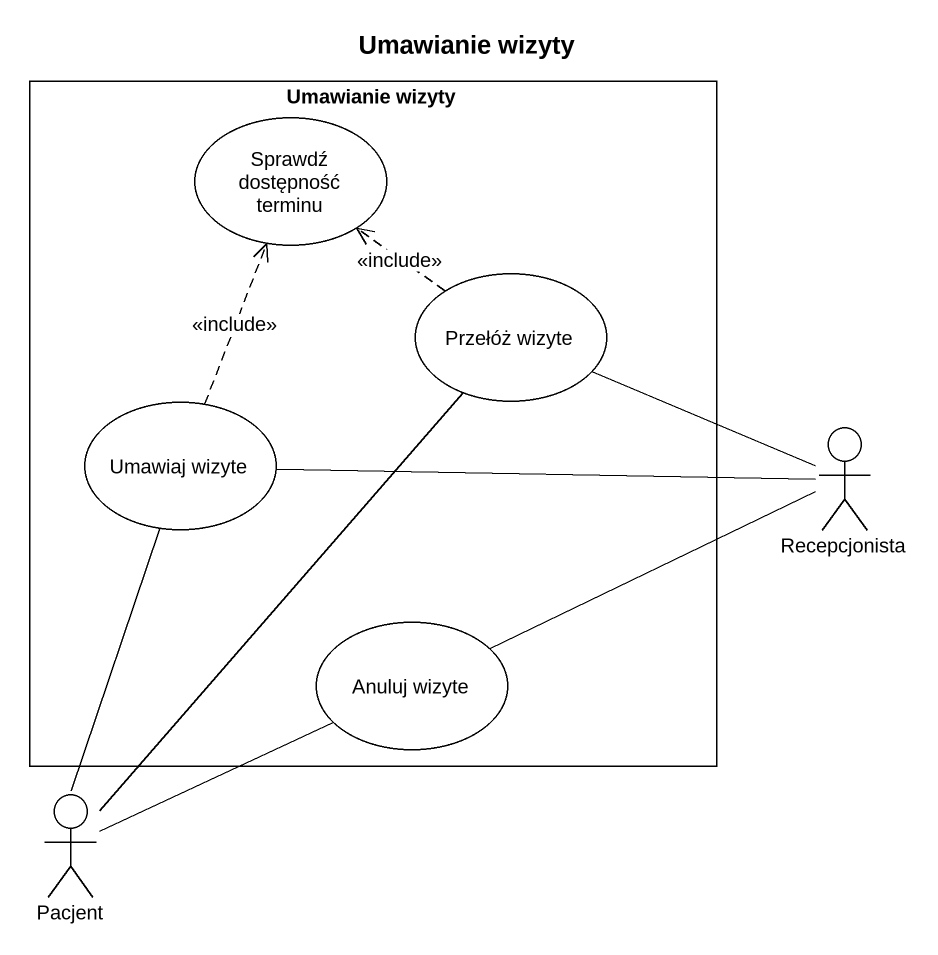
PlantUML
@startuml
title Umawianie wizyty
rectangle "Umawianie wizyty" as Umawianie_wizyty {
  usecase "Sprawdź dostępność terminu" as Sprawdź_dostępność_terminu
  usecase "Przełóż wizyte" as Przełóż_wizyte
  usecase "Umawiaj wizyte" as Umawiaj_wizyte
  usecase "Anuluj wizyte" as Anuluj_wizyte
}
actor Recepcjonista
actor Pacjent
Przełóż_wizyte .up.> Sprawdź_dostępność_terminu : <<include>>
Umawiaj_wizyte .up.> Sprawdź_dostępność_terminu : <<include>>
Recepcjonista -left- Przełóż_wizyte
Recepcjonista -left- Umawiaj_wizyte
Recepcjonista -left- Anuluj_wizyte
Pacjent -up- Przełóż_wizyte
Pacjent -up- Umawiaj_wizyte
Pacjent -right- Anuluj_wizyte
@enduml
